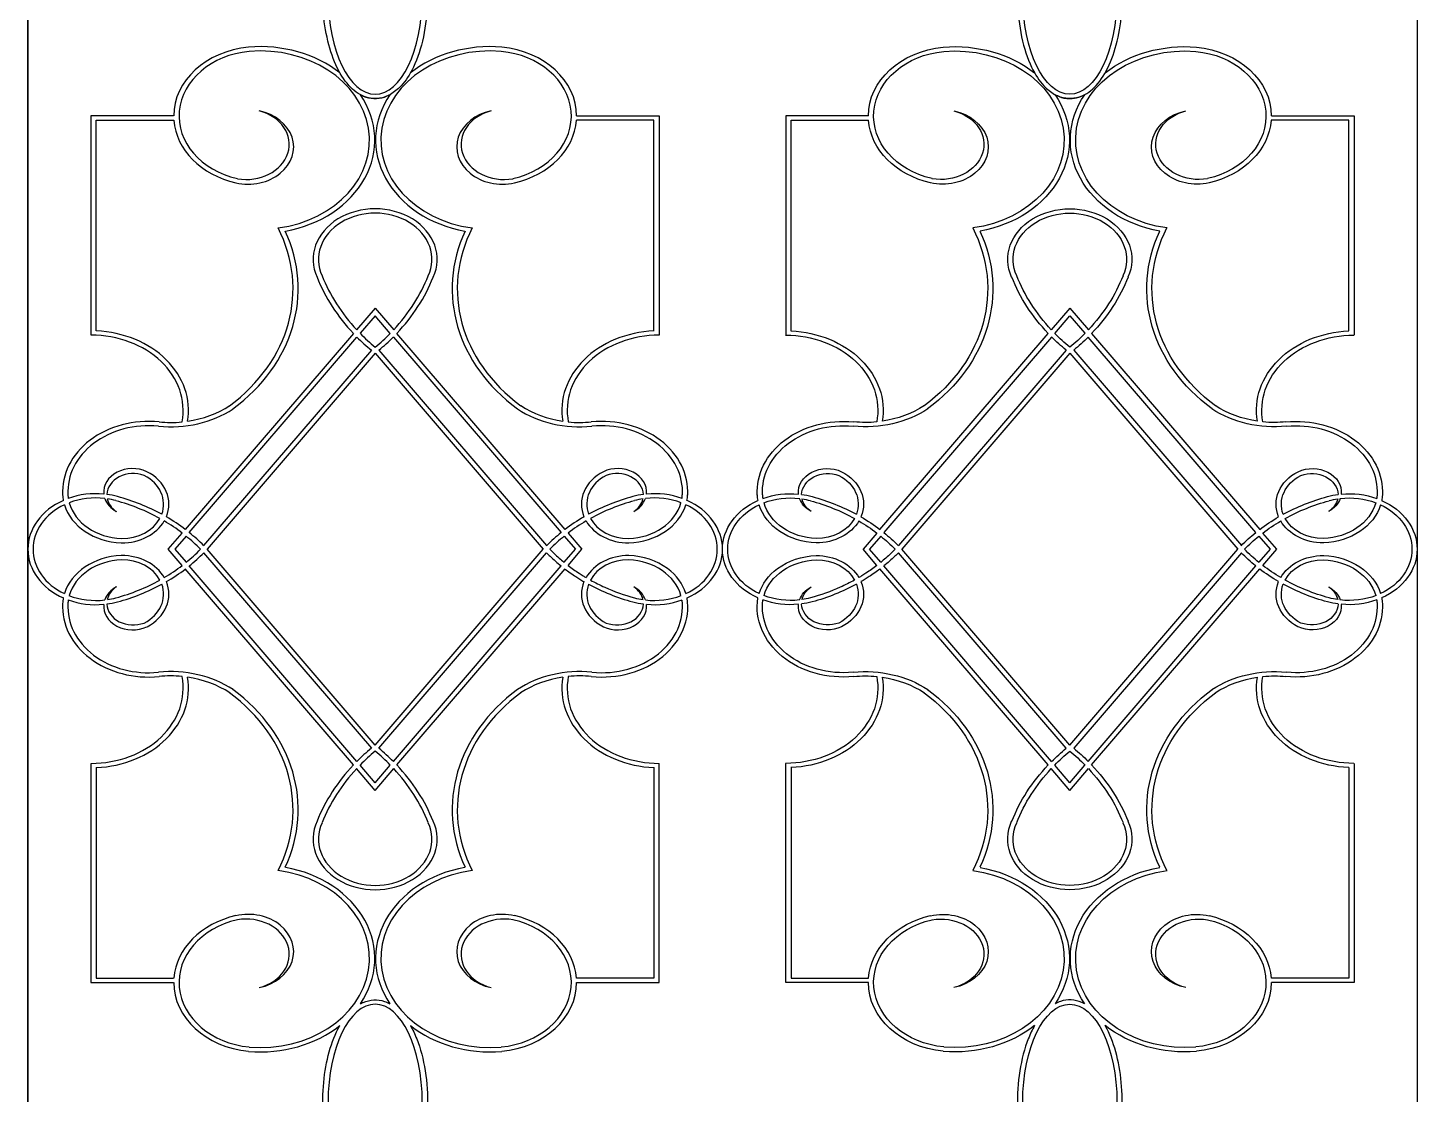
# Model space of a CAD drawing. Header units: millimetres. Extents: x 14385 to 129787, y 107826 to 186798.
# Drawn here: x 28166 to 29267, y 118689 to 119535 of the extents above; entities that cross this region are included whole.
import ezdxf

# ---------------------------------------------------------------- set-up
doc = ezdxf.new("R2010")
doc.units = ezdxf.units.MM
doc.header["$LTSCALE"] = 1000

msp = doc.modelspace()

# ---------------------------------------------------------------- linework, layer by layer
at = {"color": 136}
for p, q in [((28165.8, 117846.3), (28165.8, 120396.3)), ((28165.8, 120396.3), (28165.8, 117846.3)), ((29267.2, 120396.3), (29267.2, 117846.3))]:
    msp.add_line(p, q, dxfattribs=at)
at = {"color": 252}
for p, q in [((28281.4, 119464.8), (28215.9, 119464.8)), ((28215.9, 119464.8), (28215.9, 119291.1)), ((28220.1, 119294.4), (28220.1, 119461.4)), ((28220.1, 119461.4), (28281.6, 119461.4)), ((28600.9, 119464.8), (28666.4, 119464.8)), ((28662.2, 119461.4), (28600.9, 119461.4)), ((28662.2, 119294.4), (28662.2, 119461.4)), ((28666.4, 119464.8), (28666.4, 119291.1)), ((28832.1, 119464.8), (28766.6, 119464.8)), ((28766.6, 119464.8), (28766.6, 119291.1)), ((28770.8, 119294.4), (28770.8, 119461.4)), ((28770.8, 119461.4), (28832.1, 119461.4)), ((29212.9, 119461.4), (29151.4, 119461.4)), ((29151.6, 119464.8), (29217.1, 119464.8)), ((29212.9, 119294.4), (29212.9, 119461.4)), ((29217.1, 119464.8), (29217.1, 119291.1)), ((28441.2, 119312.4), (28426.5, 119295.3)), ((28441.2, 119306.4), (28429.2, 119292.5)), ((28441.2, 119312.4), (28455.9, 119295.3)), ((28453.2, 119292.4), (28441.2, 119306.4)), ((28991.8, 119312.4), (28977.1, 119295.3)), ((28979.8, 119292.4), (28991.8, 119306.4)), ((28991.8, 119312.4), (29006.5, 119295.3)), ((28991.8, 119306.4), (29003.8, 119292.5)), ((28424, 119292.3), (28290.7, 119136.9)), ((28293.7, 119134.5), (28426.7, 119289.5)), ((28455.7, 119289.5), (28588.6, 119134.5)), ((28591.7, 119136.9), (28458.4, 119292.3)), ((28841.3, 119136.9), (28974.6, 119292.3)), ((28977.3, 119289.5), (28844.4, 119134.5)), ((29139.3, 119134.5), (29006.3, 119289.5)), ((29009.1, 119292.3), (29142.3, 119136.9)), ((28438.2, 119279.1), (28305.2, 119124.1)), ((28441.2, 119276.6), (28307.9, 119121.3)), ((28441.2, 119276.6), (28574.4, 119121.3)), ((28444.2, 119279.1), (28577.1, 119124.1)), ((28988.8, 119279.1), (28855.9, 119124.1)), ((28991.8, 119276.6), (28858.6, 119121.3)), ((28991.8, 119276.6), (29125.1, 119121.3)), ((28994.9, 119279.1), (29127.8, 119124.1)), ((28277.2, 119121.3), (28288.2, 119134.1)), ((28291.3, 119131.7), (28282.4, 119121.3)), ((28591.1, 119131.7), (28600, 119121.3)), ((28594.1, 119134.1), (28605.1, 119121.3)), ((28838.9, 119134.1), (28827.9, 119121.3)), ((28841.9, 119131.7), (28833, 119121.3)), ((29141.7, 119131.7), (29150.7, 119121.3)), ((29155.8, 119121.3), (29144.8, 119134.1)), ((28288.2, 119108.4), (28277.2, 119121.3)), ((28282.4, 119121.3), (28291.3, 119110.9)), ((28305.2, 119118.4), (28438.2, 118963.5)), ((28441.2, 118965.9), (28307.9, 119121.3)), ((28441.2, 118965.9), (28574.4, 119121.3)), ((28444.2, 118963.5), (28577.1, 119118.4)), ((28591.1, 119110.9), (28600, 119121.3)), ((28594.1, 119108.4), (28605.1, 119121.3)), ((28838.9, 119108.4), (28827.9, 119121.3)), ((28841.9, 119110.9), (28833, 119121.3)), ((28988.8, 118963.5), (28855.9, 119118.4)), ((28991.8, 118965.9), (28858.6, 119121.3)), ((28991.8, 118965.9), (29125.1, 119121.3)), ((29127.8, 119118.4), (28994.9, 118963.5)), ((29150.7, 119121.3), (29141.7, 119110.9)), ((29144.8, 119108.4), (29155.8, 119121.3)), ((28426.7, 118953), (28293.7, 119108)), ((28455.7, 118953), (28588.6, 119108)), ((28977.3, 118953), (28844.4, 119108)), ((29006.3, 118953), (29139.3, 119108)), ((28424, 118950.2), (28290.7, 119105.6)), ((28458.4, 118950.2), (28591.7, 119105.6)), ((28974.6, 118950.2), (28841.3, 119105.6)), ((29009.1, 118950.2), (29142.3, 119105.6)), ((28215.9, 118951.5), (28215.9, 118777.8)), ((28220.1, 118948.1), (28220.1, 118781.2)), ((28441.2, 118930.1), (28426.5, 118947.3)), ((28441.2, 118936.1), (28429.2, 118950.1)), ((28441.2, 118936.1), (28453.2, 118950.1)), ((28441.2, 118930.1), (28455.9, 118947.3)), ((28662.2, 118948.1), (28662.2, 118781.2)), ((28666.4, 118777.8), (28666.4, 118951.5)), ((28766.6, 118777.8), (28766.6, 118951.5)), ((28770.8, 118948.1), (28770.8, 118781.2)), ((28991.8, 118930.1), (28977.1, 118947.3)), ((28991.8, 118936.1), (28979.8, 118950.1)), ((28991.8, 118936.1), (29003.8, 118950.1)), ((28991.8, 118930.1), (29006.5, 118947.3)), ((29212.9, 118948.1), (29212.9, 118781.2)), ((29217.1, 118951.5), (29217.1, 118777.8)), ((28215.9, 118777.8), (28281.4, 118777.8)), ((28220.1, 118781.2), (28281.4, 118781.2)), ((28662.2, 118781.2), (28600.9, 118781.2)), ((28600.9, 118777.8), (28666.4, 118777.8)), ((28832.1, 118777.8), (28766.6, 118777.8)), ((28770.8, 118781.2), (28832.1, 118781.2)), ((29212.9, 118781.2), (29151.6, 118781.2)), ((29217.1, 118777.8), (29151.6, 118777.8))]:
    msp.add_line(p, q, dxfattribs=at)
at = {"color": 252, "extrusion": (0, 0, -1)}
for centre, major_axis, ratio, start_param, end_param in [((28441.2, 119559.5), (0, 77.5), 0.481659, 3.141593, 9.424778), ((28899.4, 119464.8), (67.3, 0), 0.816364, 3.141593, 4.594582), ((28899.4, 119464.8), (63.1, 0), 0.816364, 1.840835, 4.594078), ((28900.8, 119445.7), (90.7, 0), 0.816364, 4.609843, 5.48173), ((28900.8, 119445.7), (-86.5, 0), 0.816364, 1.468622, 4.54912), ((29082.9, 119445.7), (86.5, 0), 0.816364, 1.734066, 4.814563), ((29082.9, 119445.7), (90.7, 0), 0.816364, 3.943021, 4.814935), ((29084.2, 119464.8), (-63.1, 0), 0.816364, 1.689107, 4.44235), ((29084.2, 119464.8), (-67.3, 0), 0.816364, 1.688603, 3.141593), ((28900.8, 119445.7), (-90.7, 0), 0.816364, 2.635079, 4.492028), ((29082.9, 119445.7), (90.7, 0), 0.816364, 1.791157, 3.648102), ((28899.4, 119464.8), (67.3, 0), 0.816364, 1.840835, 3.079325), ((28891.1, 119440.2), (36.1, 0), 0.816364, -1.323627, 1.840835), ((28889.6, 119442.3), (34.1, 0), 0.816364, -1.263532, 1.779331), ((29092.6, 119440.2), (-36.1, 0), 0.816364, 4.44235, 7.606813), ((29094, 119442.3), (-34.1, 0), 0.816364, 4.503854, 7.546717), ((29084.2, 119464.8), (67.3, 0), 0.816364, 0.062268, 1.300758), ((28991.8, 119351), (-49.2, 0), 0.816364, -0.357308, 3.498901), ((28991.8, 119351), (45, 0), 0.816364, 2.782236, 6.642525), ((28773.3, 119327.8), (-153.4, 0), 0.816364, 2.746221, 3.975155), ((28773.3, 119327.8), (157.5, 0), 0.816364, -0.362841, 0.834402), ((29210.3, 119327.8), (157.5, 0), 0.816364, 2.307191, 3.504433), ((29210.3, 119327.8), (153.4, 0), 0.816364, 2.307191, 3.536964), ((29116.7, 119382.1), (179.6, 0), 0.816364, 2.483023, 2.829013), ((29116.7, 119382.1), (175.5, 0), 0.816364, 2.490455, 2.829556), ((28866.8, 119382.2), (-175.7, 0), 0.816364, 3.453998, 3.792575), ((28866.8, 119382.2), (-179.9, 0), 0.816364, 3.454536, 3.799999), ((28766.7, 119231.5), (-77.1, 0), 0.816364, 1.623471, 3.281541), ((29216.9, 119231.5), (77.1, 0), 0.816364, 3.001644, 4.659715), ((28766.7, 119231.5), (-72.9, 0), 0.816364, 1.569015, 3.298781), ((29116.7, 119382.1), (-179.6, 0), 0.816364, -0.77874, -0.682904), ((29116.7, 119382.1), (-175.5, 0), 0.816364, -0.779047, -0.676107), ((28866.8, 119382.2), (-175.7, 0), 0.816364, 3.817508, 3.92031), ((28866.8, 119382.2), (179.9, 0), 0.816364, 0.682708, 0.778743), ((29216.9, 119231.5), (-72.9, 0), 0.816364, -0.157189, 1.572578), ((28829.7, 119283), (-79.2, 0), 0.816364, 4.036991, 4.834293), ((28829.7, 119283), (-75, 0), 0.816364, 4.038684, 4.53231), ((29154, 119283), (-79.2, 0), 0.816364, 4.590485, 5.387787), ((29154, 119283), (75, 0), 0.816364, 1.750875, 2.246195), ((28812.2, 119166.9), (-68.2, 0), 0.816364, -0.048073, 1.692701), ((28812.2, 119166.9), (-64, 0), 0.816364, -0.048073, 1.692701), ((28829.7, 119283), (-75, 0), 0.816364, 4.590795, 4.834293), ((29154, 119283), (-75, 0), 0.816364, 4.590485, 4.833983), ((29171.4, 119166.9), (68.2, 0), 0.816364, 4.590485, 6.331258), ((29171.4, 119166.9), (64, 0), 0.816364, 4.590485, 6.331258), ((28799.5, 119166.6), (-22.8, 0), 0.816364, -0.083358, 2.094212), ((29184.2, 119166.6), (22.8, 0), 0.816364, 4.188973, 6.366543), ((28800.1, 119164.2), (20.9, 0), 0.816364, 3.17156, 5.136347), ((28790.8, 119156.9), (-33.3, 0), 0.816364, 2.137777, 3.435694), ((28790.8, 119156.9), (37.5, 0), 0.816364, -1.006448, 0.329687), ((29192.8, 119156.9), (-37.5, 0), 0.816364, -0.329687, 1.006448), ((29192.8, 119156.9), (33.3, 0), 0.816364, 2.847491, 4.145408), ((29183.6, 119164.2), (20.9, 0), 0.816364, 4.288431, 6.253218), ((28793, 119166.2), (48.9, 0), 0.816364, 2.984815, 3.09352), ((28793, 119166.2), (44.7, 0), 0.816364, 3.014014, 3.09352), ((28770.4, 119121.3), (53.9, 0), 0.816364, 4.295533, 4.829207), ((28770.4, 119121.3), (-49.8, 0), 0.816364, 1.133194, 1.71347), ((28770.4, 119121.3), (-53.9, 0), 0.816364, 1.734137, 1.893326), ((28740.8, 119048.9), (147.4, 0), 0.816364, -1.248267, -0.981975), ((29242.8, 119048.9), (147.4, 0), 0.816364, 4.123567, 4.38986), ((29213.2, 119121.3), (-53.9, 0), 0.816364, 1.248267, 1.407456), ((29213.2, 119121.3), (49.8, 0), 0.816364, 4.569715, 5.149992), ((29213.2, 119121.3), (53.9, 0), 0.816364, 4.595571, 5.129245), ((29190.7, 119166.2), (-44.7, 0), 0.816364, 3.189665, 3.269172), ((29190.7, 119166.2), (48.9, 0), 0.816364, 0.048073, 0.156778), ((28770.4, 119121.3), (-53.9, 0), 0.816364, -1.07059, 1.072215), ((28770.4, 119121.3), (49.8, 0), 0.816364, 2.095243, 4.187942), ((28793, 119166.2), (-48.9, 0), 0.816364, -1.522724, -0.246701), ((28793, 119166.2), (-44.7, 0), 0.816364, -1.522724, -0.224287), ((28799.5, 119166.6), (-22.8, 0), 0.816364, -0.976548, -0.276469), ((28770.4, 119121.3), (49.8, 0), 0.816364, -1.387068, -1.248267), ((28800.1, 119164.2), (-20.9, 0), 0.816364, -0.873977, -0.177162), ((28740.8, 119048.9), (143.2, 0), 0.816364, -1.248267, -0.975118), ((29242.8, 119048.9), (-143.2, 0), 0.816364, 0.975118, 1.248267), ((29190.7, 119166.2), (-44.7, 0), 0.816364, 3.365879, 4.664316), ((29190.7, 119166.2), (48.9, 0), 0.816364, 0.246701, 1.522724), ((29184.2, 119166.6), (22.8, 0), 0.816364, 0.276469, 0.976548), ((29183.6, 119164.2), (20.9, 0), 0.816364, 0.177162, 0.873977), ((29213.2, 119121.3), (49.8, 0), 0.816364, 4.38986, 4.52866), ((29213.2, 119121.3), (49.8, 0), 0.816364, -1.04635, 1.04635), ((29213.2, 119121.3), (53.9, 0), 0.816364, -1.072215, 1.072215), ((28790.8, 119156.9), (33.3, 0), 0.816364, 0.423658, 1.570796), ((28790.8, 119156.9), (37.5, 0), 0.816364, 0.44477, 1.570796), ((28740.8, 119048.9), (-143.2, 0), 0.816364, 2.196202, 2.325312), ((28740.8, 119048.9), (147.4, 0), 0.816364, -0.952289, -0.820393), ((29242.8, 119048.9), (-147.4, 0), 0.816364, 0.820393, 0.952289), ((29242.8, 119048.9), (143.2, 0), 0.816364, 3.957874, 4.086984), ((29192.8, 119156.9), (37.5, 0), 0.816364, 1.570796, 2.696822), ((29192.8, 119156.9), (-33.3, 0), 0.816364, 4.712389, 5.859527), ((28740.8, 119048.9), (143.2, 0), 0.816364, -0.786641, -0.667268), ((28740.8, 119048.9), (-147.4, 0), 0.816364, 2.349976, 2.466769), ((29242.8, 119048.9), (147.4, 0), 0.816364, 3.816417, 3.933209), ((29242.8, 119048.9), (-143.2, 0), 0.816364, 0.667268, 0.786641), ((28740.8, 119193.6), (-143.2, 0), 0.816364, 3.817104, 3.846425), ((28740.8, 119193.6), (-143.2, 0), 0.816364, 3.80886, 3.817104), ((28740.8, 119193.6), (147.4, 0), 0.816364, 0.674824, 0.703597), ((29242.8, 119193.6), (-147.4, 0), 0.816364, -0.791617, -0.674824), ((29242.8, 119193.6), (143.2, 0), 0.816364, 2.354951, 2.474325), ((28793, 119076.4), (44.7, 0), 0.816364, 3.365879, 4.664316), ((28793, 119076.4), (48.9, 0), 0.816364, 3.976209, 4.664316), ((28790.8, 119085.7), (-37.5, 0), 0.816364, 1.570796, 2.696822), ((28790.8, 119085.7), (-33.3, 0), 0.816364, 1.570796, 2.717935), ((28740.8, 119193.6), (-143.2, 0), 0.816364, 3.957874, 4.038197), ((28740.8, 119193.6), (-143.2, 0), 0.816364, 3.846425, 3.928234), ((28740.8, 119193.6), (147.4, 0), 0.816364, 0.703597, 0.791617), ((29242.8, 119193.6), (143.2, 0), 0.816364, 2.196202, 2.325312), ((29192.8, 119085.7), (37.5, 0), 0.816364, 3.586363, 4.712389), ((29192.8, 119085.7), (33.3, 0), 0.816364, 3.565251, 4.712389), ((29190.7, 119076.4), (-44.7, 0), 0.816364, 1.618869, 2.917306), ((29190.7, 119076.4), (-48.9, 0), 0.816364, 1.618869, 2.894892), ((28793, 119076.4), (-48.9, 0), 0.816364, 0.246701, 0.834617), ((28740.8, 119193.6), (-143.2, 0), 0.816364, 4.116711, 4.209371), ((28740.8, 119193.6), (143.2, 0), 0.816364, 0.925908, 0.945391), ((28740.8, 119193.6), (-147.4, 0), 0.816364, 4.066954, 4.093881), ((28740.8, 119193.6), (-143.2, 0), 0.816364, 4.038197, 4.0675), ((28740.8, 119193.6), (-147.4, 0), 0.816364, 4.038495, 4.066954), ((28740.8, 119193.6), (-147.4, 0), 0.816364, 3.961985, 4.038495), ((29242.8, 119193.6), (147.4, 0), 0.816364, 2.189304, 2.3212), ((29242.8, 119193.6), (143.2, 0), 0.816364, 1.893326, 2.166474), ((28799.5, 119076), (22.8, 0), 0.816364, 3.418062, 4.118141), ((28800.1, 119078.3), (-20.9, 0), 0.816364, 0.177162, 0.873977), ((28740.8, 119193.6), (-143.2, 0), 0.816364, 4.209371, 4.38986), ((28740.8, 119193.6), (147.4, 0), 0.816364, 0.981975, 1.248267), ((28790.8, 119085.7), (33.3, 0), 0.816364, -0.294101, 1.003816), ((28790.8, 119085.7), (37.5, 0), 0.816364, -0.329687, 1.003816), ((29192.8, 119085.7), (-37.5, 0), 0.816364, -1.003816, 0.329687), ((29192.8, 119085.7), (-33.3, 0), 0.816364, -1.003816, 0.294101), ((29242.8, 119193.6), (-147.4, 0), 0.816364, -1.248267, -0.981975), ((29184.2, 119076), (22.8, 0), 0.816364, -0.976548, -0.276469), ((29183.6, 119078.3), (-20.9, 0), 0.816364, 2.267616, 2.964431), ((28812.2, 119075.6), (68.2, 0), 0.816364, 1.448892, 3.268142), ((28812.2, 119075.6), (-64, 0), 0.816364, 4.590485, 6.387051), ((28770.4, 119121.3), (53.9, 0), 0.816364, 1.453978, 1.987652), ((28770.4, 119121.3), (49.8, 0), 0.816364, 1.428122, 2.008399), ((28799.5, 119076), (-22.8, 0), 0.816364, 4.193481, 6.366543), ((28770.4, 119121.3), (53.9, 0), 0.816364, 1.248267, 1.407456), ((28800.1, 119078.3), (-20.9, 0), 0.816364, 4.288431, 6.253218), ((28770.4, 119121.3), (49.8, 0), 0.816364, 1.248267, 1.387068), ((29171.4, 119075.6), (68.2, 0), 0.816364, -0.048073, 1.692701), ((29171.4, 119075.6), (64, 0), 0.816364, -0.048073, 1.692701), ((29184.2, 119076), (22.8, 0), 0.816364, -0.083358, 2.089704), ((29183.6, 119078.3), (-20.9, 0), 0.816364, 3.17156, 5.136347), ((29213.2, 119121.3), (53.9, 0), 0.816364, 1.734137, 1.893326), ((29213.2, 119121.3), (49.8, 0), 0.816364, 1.754525, 1.893326), ((29213.2, 119121.3), (49.8, 0), 0.816364, 1.128838, 1.71347), ((29213.2, 119121.3), (53.9, 0), 0.816364, 1.153111, 1.687615), ((29190.7, 119076.4), (-44.7, 0), 0.816364, 3.014014, 3.09352), ((29190.7, 119076.4), (-48.9, 0), 0.816364, 2.984815, 3.09352), ((28766.7, 119011), (-72.9, 0), 0.816364, 2.984404, 4.71417), ((28766.7, 119011), (-77.1, 0), 0.816364, 3.001644, 4.659715), ((28829.7, 118959.6), (79.2, 0), 0.816364, 4.590485, 5.387787), ((28829.7, 118959.6), (-75, 0), 0.816364, 1.448892, 1.69239), ((28829.7, 118959.6), (75, 0), 0.816364, -1.390718, -0.895398), ((29154, 118959.6), (-79.2, 0), 0.816364, 0.895398, 1.692701), ((29154, 118959.6), (-75, 0), 0.816364, 0.895398, 1.390718), ((29216.9, 119011), (-77.1, 0), 0.816364, -1.518122, 0.139948), ((29216.9, 119011), (72.9, 0), 0.816364, 1.569015, 3.298781), ((29154, 118959.6), (-75, 0), 0.816364, 1.449202, 1.692701), ((28773.3, 118914.7), (-157.5, 0), 0.816364, 2.307191, 3.504433), ((29210.3, 118914.7), (-157.5, 0), 0.816364, -0.362841, 0.834402), ((28773.3, 118914.7), (-153.4, 0), 0.816364, 2.307191, 3.536964), ((29210.3, 118914.7), (153.4, 0), 0.816364, 2.746221, 3.975995), ((29116.7, 118860.5), (-179.6, 0), 0.816364, 0.682904, 0.77874), ((29116.7, 118860.5), (175.5, 0), 0.816364, 3.8177, 3.920639), ((28866.8, 118860.4), (175.7, 0), 0.816364, -0.778718, -0.675916), ((28866.8, 118860.4), (-179.9, 0), 0.816364, 2.363183, 2.458885), ((29116.7, 118860.5), (179.6, 0), 0.816364, 3.454173, 3.800162), ((29116.7, 118860.5), (175.5, 0), 0.816364, 3.45363, 3.792731), ((28866.8, 118860.4), (175.7, 0), 0.816364, -0.650982, -0.312406), ((28866.8, 118860.4), (179.9, 0), 0.816364, -0.658407, -0.312943), ((28991.8, 118891.5), (49.2, 0), 0.816364, -0.357308, 3.498901), ((28991.8, 118891.5), (45, 0), 0.816364, -0.35934, 3.500949), ((28900.8, 118796.8), (86.5, 0), 0.816364, -1.407527, 1.672971), ((28900.8, 118796.8), (-90.7, 0), 0.816364, 1.791157, 3.648107), ((29082.9, 118796.8), (90.7, 0), 0.816364, 2.635084, 4.492028), ((29082.9, 118796.8), (86.5, 0), 0.816364, 1.468622, 4.54912), ((28891.1, 118802.3), (-36.1, 0), 0.816364, 1.300758, 4.46522), ((29092.6, 118802.3), (-36.1, 0), 0.816364, -1.323627, 1.840835), ((28899.4, 118777.8), (-67.3, 0), 0.816364, 0.062268, 1.300758), ((28899.4, 118777.8), (63.1, 0), 0.816364, 1.689107, 4.44235), ((28889.6, 118800.2), (34.1, 0), 0.816364, 4.503854, 7.546717), ((29094, 118800.2), (-34.1, 0), 0.816364, -1.263532, 1.779331), ((29084.2, 118777.8), (-63.1, 0), 0.816364, 1.840835, 4.594078), ((29084.2, 118777.8), (67.3, 0), 0.816364, -1.300758, -0.062268), ((28899.4, 118777.8), (-67.3, 0), 0.816364, -1.45299, 0), ((29084.2, 118777.8), (67.3, 0), 0.816364, 0, 1.45299), ((28441.2, 118683), (0, 77.5), 0.481659, 3.141593, 9.424778), ((28900.8, 118796.8), (90.7, 0), 0.816364, 0.801455, 1.673342), ((29082.9, 118796.8), (90.7, 0), 0.816364, 1.468251, 2.340164)]:
    msp.add_ellipse(centre, major_axis=major_axis, ratio=ratio, start_param=start_param, end_param=end_param, dxfattribs=at)
at = {"color": 252}
for centre, major_axis, ratio, start_param, end_param in [((28991.8, 119559.5), (0, 77.5), 0.481659, 3.141593, 9.424778), ((28348.8, 119464.8), (67.3, 0), 0.816364, 1.688603, 3.141593), ((28348.8, 119464.8), (63.1, 0), 0.816364, 1.689107, 4.44235), ((28350.2, 119445.7), (-90.7, 0), 0.816364, 3.943021, 4.814935), ((28350.2, 119445.7), (-86.5, 0), 0.816364, 1.734066, 4.814563), ((28532.2, 119445.7), (86.5, 0), 0.816364, 1.468622, 4.54912), ((28532.2, 119445.7), (-90.7, 0), 0.816364, 4.609843, 5.48173), ((28533.6, 119464.8), (-63.1, 0), 0.816364, 1.840835, 4.594078), ((28533.6, 119464.8), (-67.3, 0), 0.816364, 3.141593, 4.594582), ((28350.2, 119445.7), (-90.7, 0), 0.816364, 1.791157, 3.648102), ((28532.2, 119445.7), (90.7, 0), 0.816364, 2.635079, 4.492028), ((28348.8, 119464.8), (-67.3, 0), 0.816364, 0.062268, 1.300758), ((28340.5, 119440.2), (36.1, 0), 0.816364, 4.44235, 7.606813), ((28339, 119442.3), (34.1, 0), 0.816364, 4.503854, 7.546717), ((28541.9, 119440.2), (-36.1, 0), 0.816364, -1.323627, 1.840835), ((28543.4, 119442.3), (-34.1, 0), 0.816364, -1.263532, 1.779331), ((28533.6, 119464.8), (-67.3, 0), 0.816364, 1.840835, 3.079325), ((28441.2, 119351), (49.2, 0), 0.816364, -0.357308, 3.498901), ((28441.2, 119351), (-45, 0), 0.816364, 2.782236, 6.642525), ((28222.7, 119327.8), (-153.4, 0), 0.816364, 2.307191, 3.536964), ((28222.7, 119327.8), (-157.5, 0), 0.816364, 2.307191, 3.504433), ((28659.7, 119327.8), (-157.5, 0), 0.816364, -0.362841, 0.834402), ((28659.7, 119327.8), (153.4, 0), 0.816364, 2.746221, 3.975155), ((28566.3, 119382.2), (179.9, 0), 0.816364, 3.454536, 3.799999), ((28566.3, 119382.2), (175.7, 0), 0.816364, 3.453998, 3.792575), ((28316.3, 119382.1), (-175.5, 0), 0.816364, 2.490455, 2.829556), ((28316.3, 119382.1), (-179.6, 0), 0.816364, 2.483023, 2.829013), ((28216.1, 119231.5), (-77.1, 0), 0.816364, 3.001644, 4.659715), ((28666.3, 119231.5), (77.1, 0), 0.816364, 1.623471, 3.281541), ((28216.1, 119231.5), (72.9, 0), 0.816364, -0.157189, 1.572578), ((28566.3, 119382.2), (-179.9, 0), 0.816364, 0.682708, 0.778743), ((28566.3, 119382.2), (175.7, 0), 0.816364, 3.817508, 3.92031), ((28316.3, 119382.1), (175.5, 0), 0.816364, -0.779047, -0.676107), ((28316.3, 119382.1), (179.6, 0), 0.816364, -0.77874, -0.682904), ((28666.3, 119231.5), (72.9, 0), 0.816364, 1.569015, 3.298781), ((28279, 119283), (79.2, 0), 0.816364, 4.590485, 5.387787), ((28279, 119283), (-75, 0), 0.816364, 1.750875, 2.246195), ((28603.4, 119283), (79.2, 0), 0.816364, 4.036991, 4.834293), ((28603.4, 119283), (75, 0), 0.816364, 4.038684, 4.53231), ((28261.6, 119166.9), (-68.2, 0), 0.816364, 4.590485, 6.331258), ((28261.6, 119166.9), (-64, 0), 0.816364, 4.590485, 6.331258), ((28279, 119283), (75, 0), 0.816364, 4.590485, 4.833983), ((28603.4, 119283), (75, 0), 0.816364, 4.590795, 4.834293), ((28620.8, 119166.9), (68.2, 0), 0.816364, -0.048073, 1.692701), ((28620.8, 119166.9), (64, 0), 0.816364, -0.048073, 1.692701), ((28248.8, 119166.6), (-22.8, 0), 0.816364, 4.188973, 6.366543), ((28633.5, 119166.6), (22.8, 0), 0.816364, -0.083358, 2.094212), ((28249.4, 119164.2), (-20.9, 0), 0.816364, 4.288431, 6.253218), ((28240.2, 119156.9), (-33.3, 0), 0.816364, 2.847491, 4.145408), ((28240.2, 119156.9), (37.5, 0), 0.816364, -0.329687, 1.006448), ((28642.2, 119156.9), (-37.5, 0), 0.816364, -1.006448, 0.329687), ((28642.2, 119156.9), (33.3, 0), 0.816364, 2.137777, 3.435694), ((28632.9, 119164.2), (-20.9, 0), 0.816364, 3.17156, 5.136347), ((28242.3, 119166.2), (-48.9, 0), 0.816364, 0.048073, 0.156778), ((28242.3, 119166.2), (44.7, 0), 0.816364, 3.189665, 3.269172), ((28219.8, 119121.3), (-53.9, 0), 0.816364, 4.595571, 5.129245), ((28219.8, 119121.3), (-49.8, 0), 0.816364, 4.569715, 5.149992), ((28219.8, 119121.3), (53.9, 0), 0.816364, 1.248267, 1.407456), ((28190.2, 119048.9), (-147.4, 0), 0.816364, 4.123567, 4.38986), ((28692.2, 119048.9), (-147.4, 0), 0.816364, -1.248267, -0.981975), ((28662.6, 119121.3), (53.9, 0), 0.816364, 1.734137, 1.893326), ((28662.6, 119121.3), (49.8, 0), 0.816364, 1.133194, 1.71347), ((28662.6, 119121.3), (-53.9, 0), 0.816364, 4.295533, 4.829207), ((28640, 119166.2), (-44.7, 0), 0.816364, 3.014014, 3.09352), ((28640, 119166.2), (-48.9, 0), 0.816364, 2.984815, 3.09352), ((28219.8, 119121.3), (-53.9, 0), 0.816364, -1.072215, 1.072215), ((28219.8, 119121.3), (-49.8, 0), 0.816364, -1.04635, 1.04635), ((28242.3, 119166.2), (-48.9, 0), 0.816364, 0.246701, 1.522724), ((28242.3, 119166.2), (44.7, 0), 0.816364, 3.365879, 4.664316), ((28248.8, 119166.6), (-22.8, 0), 0.816364, 0.276469, 0.976548), ((28249.4, 119164.2), (-20.9, 0), 0.816364, 0.177162, 0.873977), ((28219.8, 119121.3), (-49.8, 0), 0.816364, 4.38986, 4.52866), ((28190.2, 119048.9), (143.2, 0), 0.816364, 0.975118, 1.248267), ((28692.2, 119048.9), (-143.2, 0), 0.816364, -1.248267, -0.975118), ((28640, 119166.2), (44.7, 0), 0.816364, -1.522724, -0.224287), ((28640, 119166.2), (48.9, 0), 0.816364, -1.522724, -0.246701), ((28633.5, 119166.6), (22.8, 0), 0.816364, -0.976548, -0.276469), ((28632.9, 119164.2), (20.9, 0), 0.816364, -0.873977, -0.177162), ((28662.6, 119121.3), (-49.8, 0), 0.816364, -1.387068, -1.248267), ((28662.6, 119121.3), (-49.8, 0), 0.816364, 2.095243, 4.187942), ((28662.6, 119121.3), (53.9, 0), 0.816364, -1.07059, 1.072215), ((28240.2, 119156.9), (33.3, 0), 0.816364, 4.712389, 5.859527), ((28240.2, 119156.9), (-37.5, 0), 0.816364, 1.570796, 2.696822), ((28190.2, 119048.9), (-143.2, 0), 0.816364, 3.957874, 4.086984), ((28190.2, 119048.9), (147.4, 0), 0.816364, 0.820393, 0.952289), ((28692.2, 119048.9), (-147.4, 0), 0.816364, -0.952289, -0.820393), ((28692.2, 119048.9), (143.2, 0), 0.816364, 2.196202, 2.325312), ((28642.2, 119156.9), (-37.5, 0), 0.816364, 0.44477, 1.570796), ((28642.2, 119156.9), (-33.3, 0), 0.816364, 0.423658, 1.570796), ((28190.2, 119048.9), (143.2, 0), 0.816364, 0.667268, 0.786641), ((28190.2, 119048.9), (-147.4, 0), 0.816364, 3.816417, 3.933209), ((28692.2, 119048.9), (147.4, 0), 0.816364, 2.349976, 2.466769), ((28692.2, 119048.9), (-143.2, 0), 0.816364, -0.786641, -0.667268), ((28190.2, 119193.6), (-143.2, 0), 0.816364, 2.354951, 2.474325), ((28190.2, 119193.6), (147.4, 0), 0.816364, -0.791617, -0.674824), ((28692.2, 119193.6), (-147.4, 0), 0.816364, 0.674824, 0.703597), ((28692.2, 119193.6), (143.2, 0), 0.816364, 3.80886, 3.817104), ((28692.2, 119193.6), (143.2, 0), 0.816364, 3.817104, 3.846425), ((28242.3, 119076.4), (48.9, 0), 0.816364, 1.618869, 2.894892), ((28242.3, 119076.4), (44.7, 0), 0.816364, 1.618869, 2.917306), ((28240.2, 119085.7), (-37.5, 0), 0.816364, 3.586363, 4.712389), ((28240.2, 119085.7), (-33.3, 0), 0.816364, 3.565251, 4.712389), ((28190.2, 119193.6), (-143.2, 0), 0.816364, 2.196202, 2.325312), ((28692.2, 119193.6), (-147.4, 0), 0.816364, 0.703597, 0.791617), ((28692.2, 119193.6), (143.2, 0), 0.816364, 3.846425, 3.928234), ((28692.2, 119193.6), (143.2, 0), 0.816364, 3.957874, 4.038197), ((28642.2, 119085.7), (37.5, 0), 0.816364, 1.570796, 2.696822), ((28642.2, 119085.7), (33.3, 0), 0.816364, 1.570796, 2.717935), ((28640, 119076.4), (-44.7, 0), 0.816364, 3.365879, 4.664316), ((28640, 119076.4), (-48.9, 0), 0.816364, 3.976209, 4.664316), ((28190.2, 119193.6), (-143.2, 0), 0.816364, 1.893326, 2.166474), ((28190.2, 119193.6), (-147.4, 0), 0.816364, 2.189304, 2.3212), ((28692.2, 119193.6), (147.4, 0), 0.816364, 3.961985, 4.038495), ((28692.2, 119193.6), (147.4, 0), 0.816364, 4.038495, 4.066954), ((28692.2, 119193.6), (143.2, 0), 0.816364, 4.038197, 4.0675), ((28692.2, 119193.6), (147.4, 0), 0.816364, 4.066954, 4.093881), ((28692.2, 119193.6), (-143.2, 0), 0.816364, 0.925908, 0.945391), ((28692.2, 119193.6), (143.2, 0), 0.816364, 4.116711, 4.209371), ((28640, 119076.4), (48.9, 0), 0.816364, 0.246701, 0.834617), ((28248.8, 119076), (-22.8, 0), 0.816364, -0.976548, -0.276469), ((28249.4, 119078.3), (20.9, 0), 0.816364, 2.267616, 2.964431), ((28190.2, 119193.6), (147.4, 0), 0.816364, -1.248267, -0.981975), ((28240.2, 119085.7), (33.3, 0), 0.816364, -1.003816, 0.294101), ((28240.2, 119085.7), (37.5, 0), 0.816364, -1.003816, 0.329687), ((28642.2, 119085.7), (-37.5, 0), 0.816364, -0.329687, 1.003816), ((28642.2, 119085.7), (-33.3, 0), 0.816364, -0.294101, 1.003816), ((28692.2, 119193.6), (-147.4, 0), 0.816364, 0.981975, 1.248267), ((28692.2, 119193.6), (143.2, 0), 0.816364, 4.209371, 4.38986), ((28633.5, 119076), (-22.8, 0), 0.816364, 3.418062, 4.118141), ((28632.9, 119078.3), (20.9, 0), 0.816364, 0.177162, 0.873977), ((28261.6, 119075.6), (-68.2, 0), 0.816364, -0.048073, 1.692701), ((28242.3, 119076.4), (48.9, 0), 0.816364, 2.984815, 3.09352), ((28261.6, 119075.6), (-64, 0), 0.816364, -0.048073, 1.692701), ((28242.3, 119076.4), (44.7, 0), 0.816364, 3.014014, 3.09352), ((28219.8, 119121.3), (-53.9, 0), 0.816364, 1.153111, 1.687615), ((28219.8, 119121.3), (-49.8, 0), 0.816364, 1.128838, 1.71347), ((28248.8, 119076), (-22.8, 0), 0.816364, -0.083358, 2.089704), ((28219.8, 119121.3), (-53.9, 0), 0.816364, 1.734137, 1.893326), ((28249.4, 119078.3), (20.9, 0), 0.816364, 3.17156, 5.136347), ((28219.8, 119121.3), (-49.8, 0), 0.816364, 1.754525, 1.893326), ((28620.8, 119075.6), (-68.2, 0), 0.816364, 1.448892, 3.268142), ((28620.8, 119075.6), (64, 0), 0.816364, 4.590485, 6.387051), ((28633.5, 119076), (22.8, 0), 0.816364, 4.193481, 6.366543), ((28632.9, 119078.3), (20.9, 0), 0.816364, 4.288431, 6.253218), ((28662.6, 119121.3), (-53.9, 0), 0.816364, 1.248267, 1.407456), ((28662.6, 119121.3), (-49.8, 0), 0.816364, 1.248267, 1.387068), ((28662.6, 119121.3), (-49.8, 0), 0.816364, 1.428122, 2.008399), ((28662.6, 119121.3), (-53.9, 0), 0.816364, 1.453978, 1.987652), ((28216.1, 119011), (-72.9, 0), 0.816364, 1.569015, 3.298781), ((28216.1, 119011), (77.1, 0), 0.816364, -1.518122, 0.139948), ((28279, 118959.6), (79.2, 0), 0.816364, 0.895398, 1.692701), ((28279, 118959.6), (75, 0), 0.816364, 1.449202, 1.692701), ((28279, 118959.6), (75, 0), 0.816364, 0.895398, 1.390718), ((28603.4, 118959.6), (-79.2, 0), 0.816364, 4.590485, 5.387787), ((28603.4, 118959.6), (-75, 0), 0.816364, -1.390718, -0.895398), ((28666.3, 119011), (77.1, 0), 0.816364, 3.001644, 4.659715), ((28666.3, 119011), (72.9, 0), 0.816364, 2.984404, 4.71417), ((28603.4, 118959.6), (75, 0), 0.816364, 1.448892, 1.69239), ((28222.7, 118914.7), (157.5, 0), 0.816364, -0.362841, 0.834402), ((28659.7, 118914.7), (157.5, 0), 0.816364, 2.307191, 3.504433), ((28222.7, 118914.7), (-153.4, 0), 0.816364, 2.746221, 3.975995), ((28659.7, 118914.7), (153.4, 0), 0.816364, 2.307191, 3.536964), ((28566.3, 118860.4), (179.9, 0), 0.816364, 2.363183, 2.458885), ((28566.3, 118860.4), (-175.7, 0), 0.816364, -0.778718, -0.675916), ((28316.3, 118860.5), (-175.5, 0), 0.816364, 3.8177, 3.920639), ((28316.3, 118860.5), (179.6, 0), 0.816364, 0.682904, 0.77874), ((28566.3, 118860.4), (-179.9, 0), 0.816364, -0.658407, -0.312943), ((28566.3, 118860.4), (-175.7, 0), 0.816364, -0.650982, -0.312406), ((28316.3, 118860.5), (-175.5, 0), 0.816364, 3.45363, 3.792731), ((28316.3, 118860.5), (-179.6, 0), 0.816364, 3.454173, 3.800162), ((28441.2, 118891.5), (-49.2, 0), 0.816364, -0.357308, 3.498901), ((28441.2, 118891.5), (-45, 0), 0.816364, -0.35934, 3.500949), ((28350.2, 118796.8), (-86.5, 0), 0.816364, 1.468622, 4.54912), ((28350.2, 118796.8), (-90.7, 0), 0.816364, 2.635084, 4.492028), ((28532.2, 118796.8), (90.7, 0), 0.816364, 1.791157, 3.648107), ((28532.2, 118796.8), (-86.5, 0), 0.816364, -1.407527, 1.672971), ((28340.5, 118802.3), (36.1, 0), 0.816364, -1.323627, 1.840835), ((28541.9, 118802.3), (36.1, 0), 0.816364, 1.300758, 4.46522), ((28348.8, 118777.8), (-67.3, 0), 0.816364, -1.300758, -0.062268), ((28348.8, 118777.8), (63.1, 0), 0.816364, 1.840835, 4.594078), ((28339, 118800.2), (34.1, 0), 0.816364, -1.263532, 1.779331), ((28543.4, 118800.2), (-34.1, 0), 0.816364, 4.503854, 7.546717), ((28533.6, 118777.8), (-63.1, 0), 0.816364, 1.689107, 4.44235), ((28533.6, 118777.8), (67.3, 0), 0.816364, 0.062268, 1.300758), ((28348.8, 118777.8), (-67.3, 0), 0.816364, 0, 1.45299), ((28533.6, 118777.8), (67.3, 0), 0.816364, -1.45299, 0), ((28991.8, 118683), (0, 77.5), 0.481659, 3.141593, 9.424778), ((28350.2, 118796.8), (-90.7, 0), 0.816364, 1.468251, 2.340164), ((28532.2, 118796.8), (-90.7, 0), 0.816364, 0.801455, 1.673342)]:
    msp.add_ellipse(centre, major_axis=major_axis, ratio=ratio, start_param=start_param, end_param=end_param, dxfattribs=at)
for points, knots in [([(28469.1, 119620.1), (28470.9, 119616.9), (28472.6, 119613.4), (28477.1, 119602), (28479.4, 119593.3), (28482.3, 119574.9), (28482.9, 119565.2), (28482.4, 119545.9), (28481.3, 119536.4), (28477.5, 119518.6), (28474.8, 119510.5), (28468.7, 119497.6), (28465.4, 119492.6), (28459.1, 119485.9), (28456.3, 119483.6), (28451, 119480.6), (28448.5, 119479.6), (28444.3, 119478.7), (28442.7, 119478.6), (28441.2, 119478.6), (28438.8, 119478.6), (28436.4, 119479), (28431.9, 119480.4), (28429.7, 119481.4), (28425.6, 119484), (28423.7, 119485.6), (28417.8, 119491.5), (28414.2, 119496.7), (28408.1, 119509.2), (28405.6, 119516.4), (28401.8, 119532), (28400.5, 119540.4), (28399.4, 119557.6), (28399.6, 119566.4), (28401.2, 119583.5), (28402.7, 119591.8), (28406.9, 119606.9), (28409.7, 119613.7), (28413, 119619.8), (28413.1, 119620), (28413.2, 119620.1)], [3.844021, 3.844021, 3.844021, 3.844021, 4.028099, 4.028099, 4.395455, 4.395455, 4.762811, 4.762811, 5.130167, 5.130167, 5.497524, 5.497524, 5.805481, 5.805481, 6.018719, 6.018719, 6.184883, 6.184883, 6.283185, 6.283185, 6.283185, 6.431827, 6.431827, 6.580469, 6.580469, 6.729111, 6.729111, 7.059587, 7.059587, 7.390063, 7.390063, 7.720539, 7.720539, 8.051016, 8.051016, 8.381492, 8.381492, 8.711968, 8.711968, 8.722329, 8.722329, 8.722329, 8.722329]), ([(28963.9, 119620.1), (28962.1, 119616.9), (28960.4, 119613.4), (28955.9, 119602), (28953.6, 119593.3), (28950.7, 119574.9), (28950.1, 119565.2), (28950.6, 119545.9), (28951.7, 119536.4), (28955.5, 119518.6), (28958.2, 119510.5), (28964.3, 119497.6), (28967.6, 119492.6), (28973.9, 119485.9), (28976.7, 119483.6), (28982, 119480.6), (28984.5, 119479.6), (28988.7, 119478.7), (28990.3, 119478.6), (28991.8, 119478.6), (28994.2, 119478.6), (28996.6, 119479), (29001.1, 119480.4), (29003.3, 119481.4), (29007.4, 119484), (29009.3, 119485.6), (29015.3, 119491.5), (29018.8, 119496.7), (29024.9, 119509.2), (29027.5, 119516.4), (29031.2, 119532), (29032.5, 119540.4), (29033.6, 119557.6), (29033.4, 119566.4), (29031.8, 119583.5), (29030.3, 119591.8), (29026.1, 119606.9), (29023.3, 119613.7), (29020, 119619.8), (29019.9, 119620), (29019.8, 119620.1)], [3.844021, 3.844021, 3.844021, 3.844021, 4.028099, 4.028099, 4.395455, 4.395455, 4.762811, 4.762811, 5.130167, 5.130167, 5.497524, 5.497524, 5.805481, 5.805481, 6.018719, 6.018719, 6.184883, 6.184883, 6.283185, 6.283185, 6.283185, 6.431827, 6.431827, 6.580469, 6.580469, 6.729111, 6.729111, 7.059587, 7.059587, 7.390063, 7.390063, 7.720539, 7.720539, 8.051016, 8.051016, 8.381492, 8.381492, 8.711968, 8.711968, 8.722329, 8.722329, 8.722329, 8.722329]), ([(28429.5, 119481.6), (28430.2, 119481.2), (28431, 119480.9), (28434.4, 119479.4), (28437.2, 119478.7), (28443, 119478.5), (28445.9, 119478.9), (28450.1, 119480.3), (28451.5, 119480.9), (28452.9, 119481.6)], [9.1702793, 9.1702793, 9.1702793, 9.1702793, 9.2227413, 9.2227413, 9.403038, 9.403038, 9.5833348, 9.5833348, 9.6793017, 9.6793017, 9.6793017, 9.6793017]), ([(29003.5, 119481.6), (29002.8, 119481.2), (29002, 119480.9), (28998.6, 119479.4), (28995.8, 119478.7), (28990, 119478.5), (28987.1, 119478.9), (28982.9, 119480.3), (28981.5, 119480.9), (28980.1, 119481.6)], [9.1702793, 9.1702793, 9.1702793, 9.1702793, 9.2227413, 9.2227413, 9.403038, 9.403038, 9.5833348, 9.5833348, 9.6793017, 9.6793017, 9.6793017, 9.6793017]), ([(28429.5, 118760.9), (28430.2, 118761.3), (28431, 118761.7), (28434.4, 118763.1), (28437.2, 118763.8), (28443, 118764.1), (28445.9, 118763.7), (28450.1, 118762.3), (28451.5, 118761.6), (28452.9, 118760.9)], [9.1702793, 9.1702793, 9.1702793, 9.1702793, 9.2227413, 9.2227413, 9.403038, 9.403038, 9.5833348, 9.5833348, 9.6793017, 9.6793017, 9.6793017, 9.6793017]), ([(29003.5, 118760.9), (29002.8, 118761.3), (29002, 118761.7), (28998.6, 118763.1), (28995.8, 118763.8), (28990, 118764.1), (28987.1, 118763.7), (28982.9, 118762.3), (28981.5, 118761.6), (28980.1, 118760.9)], [9.1702793, 9.1702793, 9.1702793, 9.1702793, 9.2227413, 9.2227413, 9.403038, 9.403038, 9.5833348, 9.5833348, 9.6793017, 9.6793017, 9.6793017, 9.6793017]), ([(28469.1, 118743.6), (28470.9, 118740.4), (28472.6, 118736.9), (28477.1, 118725.5), (28479.4, 118716.8), (28482.3, 118698.4), (28482.9, 118688.7), (28482.4, 118669.4), (28481.3, 118659.8), (28477.5, 118642.1), (28474.8, 118633.9), (28468.7, 118621.1), (28465.4, 118616.1), (28459.1, 118609.3), (28456.3, 118607.1), (28451, 118604.1), (28448.5, 118603.1), (28444.3, 118602.2), (28442.7, 118602.1), (28441.2, 118602.1), (28438.8, 118602.1), (28436.4, 118602.4), (28431.9, 118603.9), (28429.7, 118604.9), (28425.6, 118607.5), (28423.7, 118609.1), (28417.8, 118615), (28414.2, 118620.2), (28408.1, 118632.7), (28405.6, 118639.9), (28401.8, 118655.5), (28400.5, 118663.9), (28399.4, 118681.1), (28399.6, 118689.9), (28401.2, 118707), (28402.7, 118715.2), (28406.9, 118730.4), (28409.7, 118737.2), (28413, 118743.3), (28413.1, 118743.5), (28413.2, 118743.6)], [3.844021, 3.844021, 3.844021, 3.844021, 4.028099, 4.028099, 4.395455, 4.395455, 4.762811, 4.762811, 5.130167, 5.130167, 5.497524, 5.497524, 5.805481, 5.805481, 6.018719, 6.018719, 6.184883, 6.184883, 6.283185, 6.283185, 6.283185, 6.431827, 6.431827, 6.580469, 6.580469, 6.729111, 6.729111, 7.059587, 7.059587, 7.390063, 7.390063, 7.720539, 7.720539, 8.051016, 8.051016, 8.381492, 8.381492, 8.711968, 8.711968, 8.722329, 8.722329, 8.722329, 8.722329]), ([(28963.9, 118743.6), (28962.1, 118740.4), (28960.4, 118736.9), (28955.9, 118725.5), (28953.6, 118716.8), (28950.7, 118698.4), (28950.1, 118688.7), (28950.6, 118669.4), (28951.7, 118659.8), (28955.5, 118642.1), (28958.2, 118633.9), (28964.3, 118621.1), (28967.6, 118616.1), (28973.9, 118609.3), (28976.7, 118607.1), (28982, 118604.1), (28984.5, 118603.1), (28988.7, 118602.2), (28990.3, 118602.1), (28991.8, 118602.1), (28994.2, 118602.1), (28996.6, 118602.4), (29001.1, 118603.9), (29003.3, 118604.9), (29007.4, 118607.5), (29009.3, 118609.1), (29015.3, 118615), (29018.8, 118620.2), (29024.9, 118632.7), (29027.5, 118639.9), (29031.2, 118655.5), (29032.5, 118663.9), (29033.6, 118681.1), (29033.4, 118689.9), (29031.8, 118707), (29030.3, 118715.2), (29026.1, 118730.4), (29023.3, 118737.2), (29020, 118743.3), (29019.9, 118743.5), (29019.8, 118743.6)], [3.844021, 3.844021, 3.844021, 3.844021, 4.028099, 4.028099, 4.395455, 4.395455, 4.762811, 4.762811, 5.130167, 5.130167, 5.497524, 5.497524, 5.805481, 5.805481, 6.018719, 6.018719, 6.184883, 6.184883, 6.283185, 6.283185, 6.283185, 6.431827, 6.431827, 6.580469, 6.580469, 6.729111, 6.729111, 7.059587, 7.059587, 7.390063, 7.390063, 7.720539, 7.720539, 8.051016, 8.051016, 8.381492, 8.381492, 8.711968, 8.711968, 8.722329, 8.722329, 8.722329, 8.722329])]:
    msp.add_open_spline(points, degree=3, knots=knots, dxfattribs=at)

doc.saveas('drawing.dxf')
